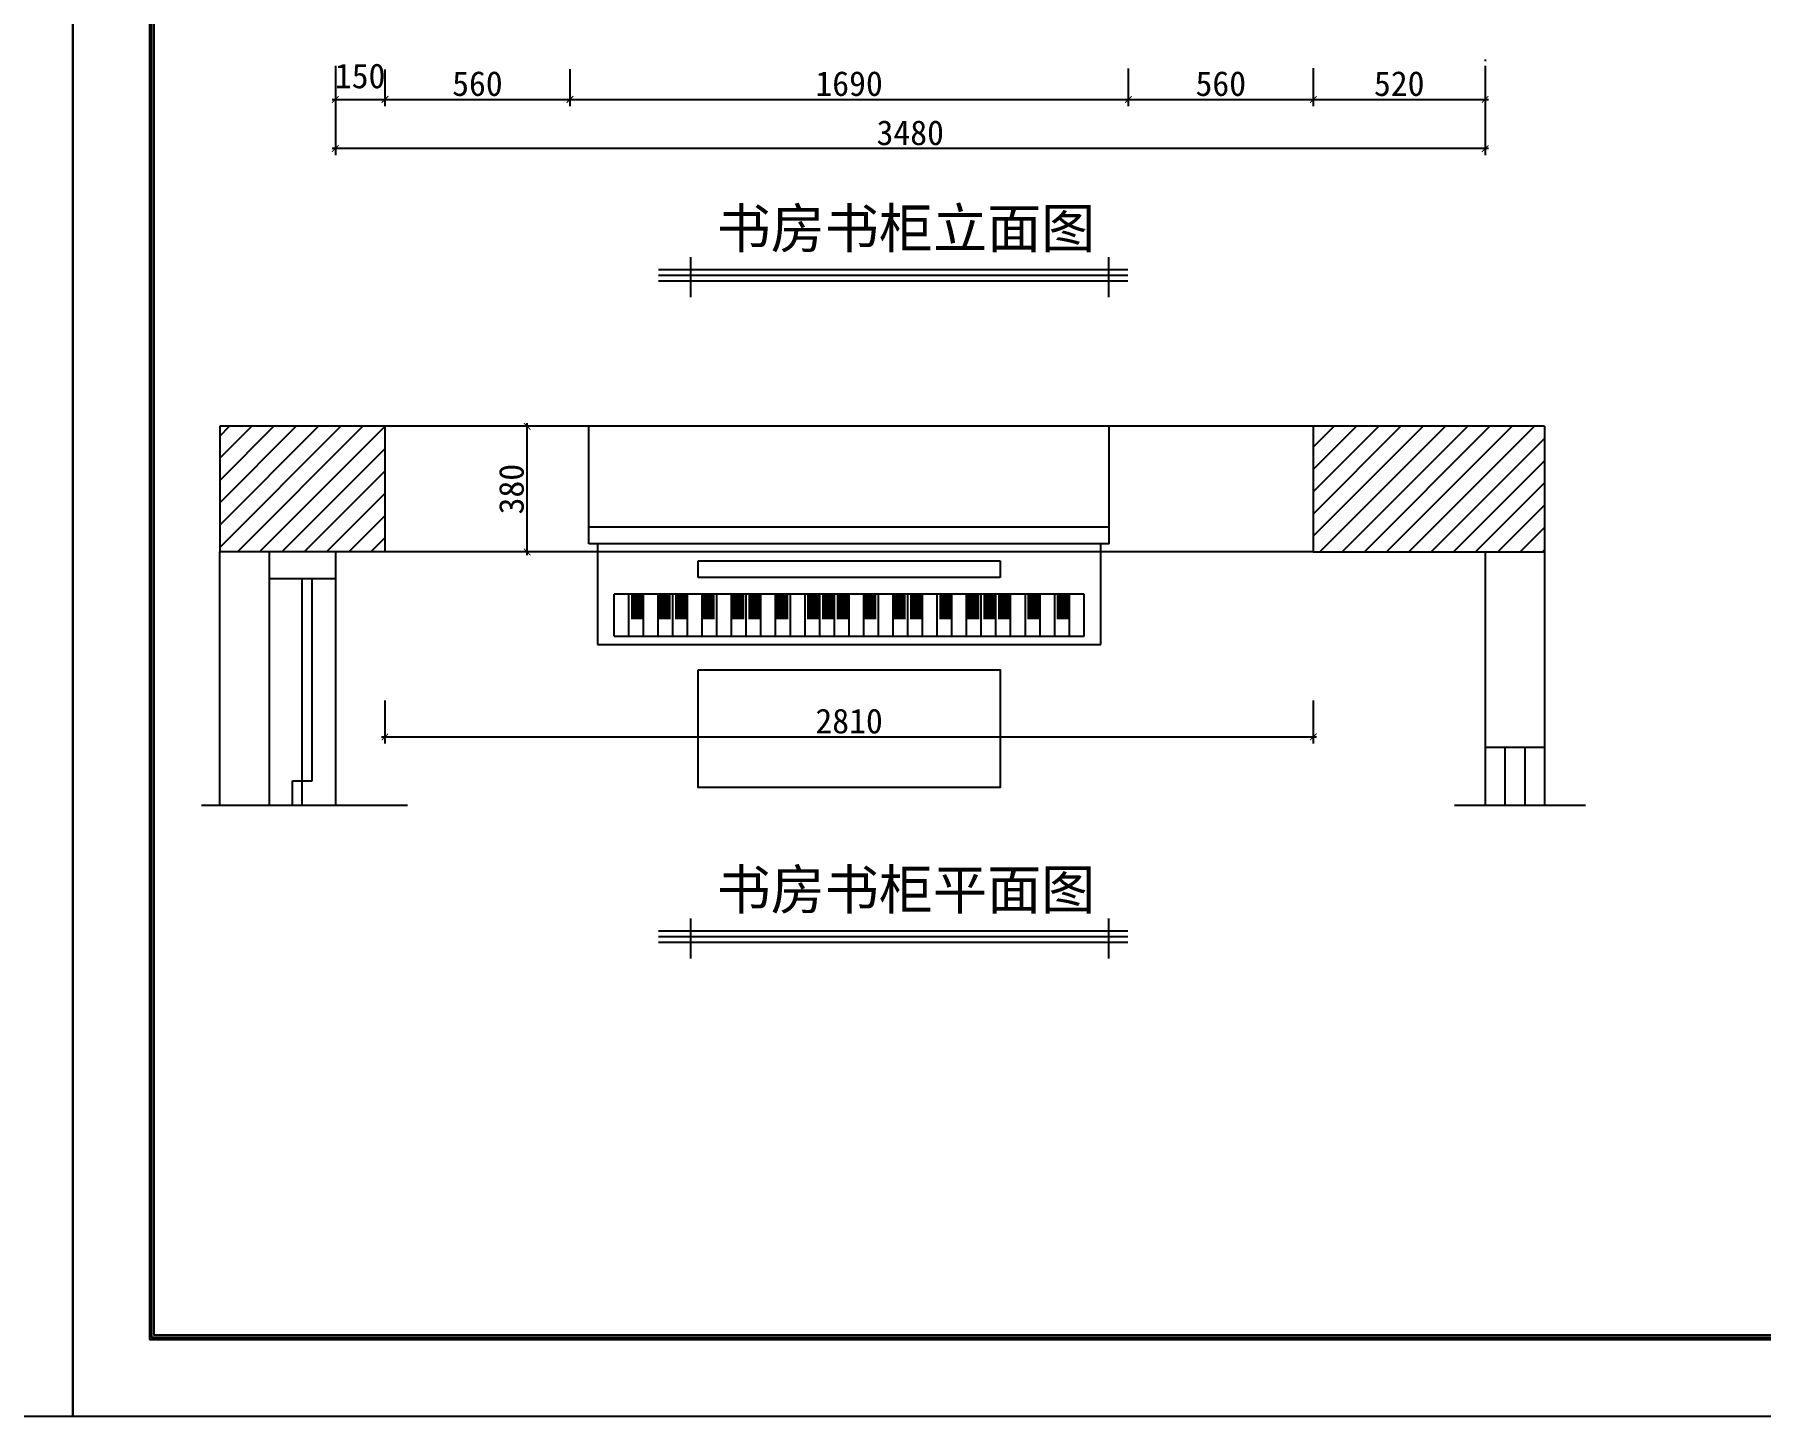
# Model space of a CAD drawing. Header units: millimetres. Extents: x 71641 to 191108, y -23091 to 29972.
# Drawn here: x 155151 to 160375, y -9624 to -5443 of the extents above; entities that cross this region are included whole.
import ezdxf

# ---------------------------------------------------------------- set-up
doc = ezdxf.new("R2010")
doc.units = ezdxf.units.MM
doc.layers.add('00', color=1, linetype='Continuous')
doc.layers.add('LAYER4', color=4, linetype='Continuous')
doc.styles.add('30', font='SimSun.ttf', dxfattribs={"height": 75})
doc.styles.get("Standard").update_dxf_attribs({"font": 'SimSun.ttf', "height": 150})
doc.dimstyles.new('30', dxfattribs={"dimscale": 0, "dimtxt": 90, "dimasz": 20, "dimexe": 20, "dimexo": 20, "dimgap": 10, "dimtad": 1, "dimdec": 0, "dimzin": 0, "dimdsep": 46, "dimtxsty": '30', "dimblk": 'ARCHTICK', "dimcen": 20, "dimdle": 10, "dimclrd": 8, "dimclre": 8, "dimclrt": 2, "dimadec": 0, "dimazin": 0, "dimtfac": 1, "dimtdec": 0, "dimtmove": 2, "dimatfit": 3, "dimldrblk": 'DOT', "dimfxl": 0, "dimtolj": 2, "dimtzin": 0, "dimlwd": -1, "dimarcsym": 0})

# ---------------------------------------------------------------- blocks, each defined once
blk = doc.blocks.new('117')
at = {"color": 191, "linetype": 'ByBlock'}
for p, q in [((-36007.8, 53407.4), (-37582.6, 53407.4)), ((-37582.6, 53051.8), (-37582.6, 53407.4)), ((-36007.8, 53051.8), (-36007.8, 53407.4)), ((-37557.2, 53051.8), (-37557.2, 52747)), ((-36033.2, 52747), (-36033.2, 53051.8)), ((-37557.2, 52747), (-36033.2, 52747))]:
    blk.add_line(p, q, dxfattribs=at)
at = {"color": 8, "linetype": 'ByBlock'}
for p, q in [((-36007.8, 53102.6), (-37582.6, 53102.6)), ((-36007.8, 53051.8), (-37582.6, 53051.8)), ((-37252.4, 53001), (-36338, 53001)), ((-37252.4, 52950.2), (-37252.4, 53001)), ((-36338, 53001), (-36338, 52950.2)), ((-36338, 52950.2), (-37252.4, 52950.2)), ((-36084, 52899.4), (-37506.4, 52899.4)), ((-37506.4, 52772.4), (-37506.4, 52899.4)), ((-37462, 52772.4), (-37462, 52899.4)), ((-37417.5, 52772.4), (-37417.5, 52899.4)), ((-37373.1, 52772.4), (-37373.1, 52899.4)), ((-37328.6, 52772.4), (-37328.6, 52899.4)), ((-37284.2, 52772.4), (-37284.2, 52899.4)), ((-37239.7, 52772.4), (-37239.7, 52899.4)), ((-37195.3, 52772.4), (-37195.3, 52899.4)), ((-37150.8, 52772.4), (-37150.8, 52899.4)), ((-37106.4, 52772.4), (-37106.4, 52899.4)), ((-37061.9, 52772.4), (-37061.9, 52899.4)), ((-37017.5, 52772.4), (-37017.5, 52899.4)), ((-36973, 52772.4), (-36973, 52899.4)), ((-36928.6, 52772.4), (-36928.6, 52899.4)), ((-36884.1, 52772.4), (-36884.1, 52899.4)), ((-36839.7, 52772.4), (-36839.7, 52899.4)), ((-36795.2, 52772.4), (-36795.2, 52899.4)), ((-36750.8, 52772.4), (-36750.8, 52899.4)), ((-36706.3, 52772.4), (-36706.3, 52899.4)), ((-36661.9, 52772.4), (-36661.9, 52899.4)), ((-36617.4, 52772.4), (-36617.4, 52899.4)), ((-36573, 52772.4), (-36573, 52899.4)), ((-36528.5, 52772.4), (-36528.5, 52899.4)), ((-36484.1, 52772.4), (-36484.1, 52899.4)), ((-36439.6, 52772.4), (-36439.6, 52899.4)), ((-36395.2, 52772.4), (-36395.2, 52899.4)), ((-36350.7, 52772.4), (-36350.7, 52899.4)), ((-36306.3, 52772.4), (-36306.3, 52899.4)), ((-36261.8, 52772.4), (-36261.8, 52899.4)), ((-36217.4, 52772.4), (-36217.4, 52899.4)), ((-36172.9, 52772.4), (-36172.9, 52899.4)), ((-36128.5, 52772.4), (-36128.5, 52899.4)), ((-36084, 52772.4), (-36084, 52899.4)), ((-37506.4, 52772.4), (-36084, 52772.4))]:
    blk.add_line(p, q, dxfattribs=at)
at = {"color": 191, "linetype": 'ByBlock', "const_width": 38.1}
for points in [[(-37436.6, 52899.4), (-37436.6, 52823.2)], [(-37354, 52899.4), (-37354, 52823.2)], [(-37303.2, 52899.4), (-37303.2, 52823.2)], [(-37220.7, 52899.4), (-37220.7, 52823.2)], [(-37131.8, 52899.4), (-37131.8, 52823.2)], [(-37081, 52899.4), (-37081, 52823.2)], [(-36998.4, 52899.4), (-36998.4, 52823.2)], [(-36903.2, 52899.4), (-36903.2, 52823.2)], [(-36858.7, 52899.4), (-36858.7, 52823.2)], [(-36814.3, 52899.4), (-36814.3, 52823.2)], [(-36731.7, 52899.4), (-36731.7, 52823.2)], [(-36642.8, 52899.4), (-36642.8, 52823.2)], [(-36592, 52899.4), (-36592, 52823.2)], [(-36503.1, 52899.4), (-36503.1, 52823.2)], [(-36420.6, 52899.4), (-36420.6, 52823.2)], [(-36369.8, 52899.4), (-36369.8, 52823.2)], [(-36325.3, 52899.4), (-36325.3, 52823.2)], [(-36236.4, 52899.4), (-36236.4, 52823.2)], [(-36147.5, 52899.4), (-36147.5, 52823.2)]]:
    blk.add_lwpolyline(points, dxfattribs=at)
at = {"color": 191, "linetype": 'ByBlock'}
blk.add_lwpolyline([(-37252.4, 52670.8), (-36338, 52670.8), (-36338, 52315.2), (-37252.4, 52315.2)], close=True, dxfattribs=at)
blk = doc.blocks.new('_ARCHTICK')
at = {"color": 0, "linetype": 'ByBlock', "const_width": 0.15}
blk.add_lwpolyline([(-0.5, -0.5), (0.5, 0.5)], dxfattribs=at)
blk = doc.blocks.new('*D282')
at = {"color": 8, "lineweight": -2}
for p, q in [((156062, -5549.2), (156062, -5659.7)), ((156212, -5549), (156212, -5659.7))]:
    blk.add_line(p, q, dxfattribs=at)
at = {"color": 8}
blk.add_line((156052, -5639.7), (156222, -5639.7), dxfattribs=at)
at = {"layer": 'Defpoints', "color": 0}
for p in [(156062, -5529.2), (156212, -5529), (156212, -5639.7)]:
    blk.add_point(p, dxfattribs=at)
at = {"color": 8, "xscale": 20, "yscale": 20, "zscale": 20, "rotation": 180}
blk.add_blockref('_ARCHTICK', (156062, -5639.7), dxfattribs=at)
at = {"color": 8, "xscale": 20, "yscale": 20, "zscale": 20}
blk.add_blockref('_ARCHTICK', (156212, -5639.7), dxfattribs=at)
at = {"color": 2, "insert": (156137, -5569), "char_height": 75, "attachment_point": 5, "style": '30'}
blk.add_mtext('\\A2;150', dxfattribs=at)
blk = doc.blocks.new('_Dot')
at = {"color": 0, "linetype": 'ByBlock', "lineweight": -2}
blk.add_line((-0.5, 0), (-1, 0), dxfattribs=at)
at = {"color": 0, "linetype": 'ByBlock', "const_width": 0.5}
blk.add_lwpolyline([(-0.25, 0, 1), (0.25, 0, 1)], format="xyb", close=True, dxfattribs=at)
blk = doc.blocks.new('DOT')
at = {"color": 0, "linetype": 'ByBlock'}
blk.add_line((-0.5, 0), (-1, 0), dxfattribs=at)
at = {"color": 0, "linetype": 'ByBlock', "const_width": 0.5}
blk.add_lwpolyline([(-0.25, 0, 1), (0.25, 0, 1)], format="xyb", close=True, dxfattribs=at)
blk = doc.blocks.new('*D283')
at = {"color": 8, "lineweight": -2}
for p, q in [((156212, -5549), (156212, -5659.7)), ((156772, -5547.9), (156772, -5659.7))]:
    blk.add_line(p, q, dxfattribs=at)
at = {"color": 8}
blk.add_line((156202, -5639.7), (156782, -5639.7), dxfattribs=at)
at = {"layer": 'Defpoints', "color": 0}
for p in [(156212, -5529), (156772, -5527.9), (156772, -5639.7)]:
    blk.add_point(p, dxfattribs=at)
at = {"color": 8, "xscale": 20, "yscale": 20, "zscale": 20, "rotation": 180}
blk.add_blockref('_ARCHTICK', (156212, -5639.7), dxfattribs=at)
at = {"color": 8, "xscale": 20, "yscale": 20, "zscale": 20}
blk.add_blockref('_ARCHTICK', (156772, -5639.7), dxfattribs=at)
at = {"color": 2, "insert": (156492, -5592.2), "char_height": 75, "attachment_point": 5, "style": '30'}
blk.add_mtext('\\A2;560', dxfattribs=at)
blk = doc.blocks.new('*D284')
at = {"color": 8, "lineweight": -2}
for p, q in [((156772, -5547.9), (156772, -5659.7)), ((158462, -5546.1), (158462, -5659.7))]:
    blk.add_line(p, q, dxfattribs=at)
at = {"color": 8}
blk.add_line((156762, -5639.7), (158472, -5639.7), dxfattribs=at)
at = {"layer": 'Defpoints', "color": 0}
for p in [(156772, -5527.9), (158462, -5526.1), (158462, -5639.7)]:
    blk.add_point(p, dxfattribs=at)
at = {"color": 8, "xscale": 20, "yscale": 20, "zscale": 20, "rotation": 180}
blk.add_blockref('_ARCHTICK', (156772, -5639.7), dxfattribs=at)
at = {"color": 8, "xscale": 20, "yscale": 20, "zscale": 20}
blk.add_blockref('_ARCHTICK', (158462, -5639.7), dxfattribs=at)
at = {"color": 2, "insert": (157617, -5592.2), "char_height": 75, "attachment_point": 5, "style": '30'}
blk.add_mtext('\\A2;1690', dxfattribs=at)
blk = doc.blocks.new('*D285')
at = {"color": 8, "lineweight": -2}
for p, q in [((158462, -5546.1), (158462, -5659.7)), ((159022, -5545), (159022, -5659.7))]:
    blk.add_line(p, q, dxfattribs=at)
at = {"color": 8}
blk.add_line((158452, -5639.7), (159032, -5639.7), dxfattribs=at)
at = {"layer": 'Defpoints', "color": 0}
for p in [(158462, -5526.1), (159022, -5525), (159022, -5639.7)]:
    blk.add_point(p, dxfattribs=at)
at = {"color": 8, "xscale": 20, "yscale": 20, "zscale": 20, "rotation": 180}
blk.add_blockref('_ARCHTICK', (158462, -5639.7), dxfattribs=at)
at = {"color": 8, "xscale": 20, "yscale": 20, "zscale": 20}
blk.add_blockref('_ARCHTICK', (159022, -5639.7), dxfattribs=at)
at = {"color": 2, "insert": (158742, -5592.2), "char_height": 75, "attachment_point": 5, "style": '30'}
blk.add_mtext('\\A2;560', dxfattribs=at)
blk = doc.blocks.new('*D286')
at = {"color": 8, "lineweight": -2}
for p, q in [((159022, -5545), (159022, -5659.7)), ((159542, -5544.3), (159542, -5659.7))]:
    blk.add_line(p, q, dxfattribs=at)
at = {"color": 8}
blk.add_line((159012, -5639.7), (159552, -5639.7), dxfattribs=at)
at = {"layer": 'Defpoints', "color": 0}
for p in [(159022, -5525), (159542, -5524.3), (159542, -5639.7)]:
    blk.add_point(p, dxfattribs=at)
at = {"color": 8, "xscale": 20, "yscale": 20, "zscale": 20, "rotation": 180}
blk.add_blockref('_ARCHTICK', (159022, -5639.7), dxfattribs=at)
at = {"color": 8, "xscale": 20, "yscale": 20, "zscale": 20}
blk.add_blockref('_ARCHTICK', (159542, -5639.7), dxfattribs=at)
at = {"color": 2, "insert": (159282, -5592.2), "char_height": 75, "attachment_point": 5, "style": '30'}
blk.add_mtext('\\A2;520', dxfattribs=at)
blk = doc.blocks.new('*D287')
at = {"color": 8, "lineweight": -2}
for p, q in [((156643.7, -6628.5), (156622.8, -6628.5)), ((156643.7, -7008.5), (156622.8, -7008.5))]:
    blk.add_line(p, q, dxfattribs=at)
at = {"color": 8}
blk.add_line((156642.8, -7018.5), (156642.8, -6618.5), dxfattribs=at)
at = {"layer": 'Defpoints', "color": 0}
for p in [(156642.8, -6628.5), (156663.7, -6628.5), (156663.7, -7008.5)]:
    blk.add_point(p, dxfattribs=at)
at = {"color": 8, "xscale": 20, "yscale": 20, "zscale": 20}
for p, rotation in [((156642.8, -6628.5), 90), ((156642.8, -7008.5), 270)]:
    blk.add_blockref('_ARCHTICK', p, dxfattribs=dict(at, rotation=rotation))
at = {"color": 2, "insert": (156595.3, -6818.5), "char_height": 75, "attachment_point": 5, "rotation": 90, "style": '30'}
blk.add_mtext('\\A2;380', dxfattribs=at)
blk = doc.blocks.new('*D288')
at = {"color": 8, "lineweight": -2}
for p, q in [((156212, -7457.4), (156212, -7587.9)), ((159022, -7457.4), (159022, -7587.9))]:
    blk.add_line(p, q, dxfattribs=at)
at = {"color": 8}
blk.add_line((156202, -7567.9), (159032, -7567.9), dxfattribs=at)
at = {"layer": 'Defpoints', "color": 0}
for p in [(156212, -7437.4), (159022, -7437.4), (159022, -7567.9)]:
    blk.add_point(p, dxfattribs=at)
at = {"color": 8, "xscale": 20, "yscale": 20, "zscale": 20, "rotation": 180}
blk.add_blockref('_ARCHTICK', (156212, -7567.9), dxfattribs=at)
at = {"color": 8, "xscale": 20, "yscale": 20, "zscale": 20}
blk.add_blockref('_ARCHTICK', (159022, -7567.9), dxfattribs=at)
at = {"color": 2, "insert": (157617, -7520.4), "char_height": 75, "attachment_point": 5, "style": '30'}
blk.add_mtext('\\A2;2810', dxfattribs=at)
blk = doc.blocks.new('*D389')
at = {"color": 8, "lineweight": -2}
for p, q in [((156062, -5538.5), (156062, -5808.4)), ((159542, -5538.5), (159542, -5808.4))]:
    blk.add_line(p, q, dxfattribs=at)
at = {"color": 8}
blk.add_line((159552, -5788.4), (156052, -5788.4), dxfattribs=at)
at = {"layer": 'Defpoints', "color": 0}
for p in [(156062, -5518.5), (159542, -5518.5), (156062, -5788.4)]:
    blk.add_point(p, dxfattribs=at)
at = {"color": 8, "xscale": 20, "yscale": 20, "zscale": 20, "rotation": 180}
blk.add_blockref('_ARCHTICK', (156062, -5788.4), dxfattribs=at)
at = {"color": 8, "xscale": 20, "yscale": 20, "zscale": 20}
blk.add_blockref('_ARCHTICK', (159542, -5788.4), dxfattribs=at)
at = {"color": 2, "insert": (157802, -5740.9), "char_height": 75, "attachment_point": 5, "style": '30'}
blk.add_mtext('\\A2;3480', dxfattribs=at)

msp = doc.modelspace()

# ---------------------------------------------------------------- hatches: boundary and pattern name
h = msp.add_hatch()
h.set_pattern_fill('ANSI31', color=8, scale=15, angle=180, style=0)
h.set_pattern_definition([(225, (237389.765, -10045.66), (33.67596, -33.67596), [])])
h.paths.add_polyline_path([(156212, -7008.5), (156212, -6628.5), (155712, -6628.5), (155712, -7008.5)])
h = msp.add_hatch()
h.set_pattern_fill('ANSI31', color=8, scale=15, angle=180, style=0)
h.set_pattern_definition([(225, (254788.815, -2052), (33.67596, -33.67596), [])])
h.paths.add_polyline_path([(159722, -7008.5), (159722, -6628.5), (159022, -6628.5), (159022, -7008.5)])

# ---------------------------------------------------------------- linework, layer by layer
at = {"color": 8}
for p, q in [((159542, -5518.5), (159542, -5524.3)), ((155862, -7088.5), (155862, -7774.5)), ((156062, -7088.5), (156062, -7774.5))]:
    msp.add_line(p, q, dxfattribs=at)
for p, q in [((156212, -6628.5), (155712, -6628.5)), ((156212, -6628.5), (155712, -6628.5)), ((155712, -6628.5), (155712, -7008.5)), ((156212, -6628.5), (156212, -7008.5)), ((159022, -6628.5), (159022, -7008.5)), ((159722, -6628.5), (159022, -6628.5)), ((159722, -6628.5), (159722, -7774.5)), ((159722, -6628.5), (159722, -7008.5)), ((156212, -7008.5), (155712, -7008.5)), ((156212, -7008.5), (155712, -7008.5)), ((159022, -7008.5), (159722, -7008.5)), ((159542, -7008.5), (159542, -7774.5)), ((159542, -7598.5), (159722, -7598.5))]:
    msp.add_line(p, q)
at = {"color": 3}
for p, q in [((159022, -6628.5), (156212, -6628.5)), ((159022, -7008.5), (156212, -7008.5)), ((159602, -7598.5), (159602, -7774.5)), ((159662, -7598.5), (159662, -7774.5))]:
    msp.add_line(p, q, dxfattribs=at)
at = {"color": 1}
for p, q in [((155712, -7774.5), (155712, -7008.5)), ((155657, -7774.5), (156279.9, -7774.5)), ((159449.3, -7774.5), (159846.3, -7774.5))]:
    msp.add_line(p, q, dxfattribs=at)
at = {"color": 0}
for p, q in [((155862, -7008.5), (155862, -7088.5)), ((156062, -7008.5), (156062, -7088.5)), ((155862, -7088.5), (156062, -7088.5))]:
    msp.add_line(p, q, dxfattribs=at)
at = {"color": 4}
for p, q in [((155962, -7701), (155962, -7088.5)), ((155992, -7701), (155992, -7088.5)), ((155932, -7774.5), (155932, -7701)), ((155932, -7701), (155992, -7701)), ((155962, -7774.5), (155962, -7701))]:
    msp.add_line(p, q, dxfattribs=at)
at = {"color": 3, "lineweight": -2}
msp.add_line((155500.3, -9390.9), (166981.9, -9390.9), dxfattribs=at)
for points in [[(155500.3, -1371.3), (166981.9, -1371.3), (166981.9, -9390.9), (155500.3, -9390.9)], [(155506.8, -1377.8), (166975.4, -1377.8), (166975.4, -9384.4), (155506.8, -9384.4)], [(155513.3, -1384.3), (166968.9, -1384.3), (166968.9, -9377.9), (155513.3, -9377.9)]]:
    msp.add_lwpolyline(points, close=True, dxfattribs=at)
at = {"layer": '00', "color": 8, "lineweight": -2}
for p, q in [((158461.1, -6155.5, -342.9), (157039.6, -6155.5, -342.9)), ((157136.6, -6117.2, -342.9), (157136.6, -6238.1, -342.9)), ((158402.3, -6117.2, -342.9), (158402.3, -6238.1, -342.9)), ((158461.1, -6189.7, -342.9), (157039.6, -6189.7, -342.9)), ((157136.6, -8117.4, -342.9), (157136.6, -8238.3, -342.9)), ((158402.3, -8117.4, -342.9), (158402.3, -8238.3, -342.9)), ((158461.1, -8155.7, -342.9), (157039.6, -8155.7, -342.9)), ((158461.1, -8189.8, -342.9), (157039.6, -8189.8, -342.9))]:
    msp.add_line(p, q, dxfattribs=at)
at = {"layer": '00', "color": 2, "lineweight": -2}
for p, q in [((158461.1, -6172.6, -342.9), (157039.6, -6172.6, -342.9)), ((158461.1, -8172.7, -342.9), (157039.6, -8172.7, -342.9))]:
    msp.add_line(p, q, dxfattribs=at)
at = {"layer": '00', "color": 8, "lineweight": -2}
for points in [[(143321.1, -1138.7), (155267.8, -1138.7), (155267.8, -9623.5), (143321.1, -9623.5)], [(155267.8, -1138.7), (167214.4, -1138.7), (167214.4, -9623.5), (155267.8, -9623.5)]]:
    msp.add_lwpolyline(points, close=True, dxfattribs=at)

# ---------------------------------------------------------------- block references
at = {"layer": 'LAYER4'}
msp.add_blockref('117', (194412.2, -60035.9), dxfattribs=at)

# ---------------------------------------------------------------- texts
at = {"color": 8, "char_height": 120, "width": 4366.126, "attachment_point": 3}
for s, insert in [('{\\C2;书房书柜立面图}', (158362, -5969.5, -342.9)), ('{\\C2;书房书柜平面图}', (158362, -7969.6, -342.9))]:
    msp.add_mtext(s, dxfattribs=dict(at, insert=insert))

# ---------------------------------------------------------------- dimensions: what is measured, and where the dimension line sits
dim = msp.add_aligned_dim(p1=(159542, -5518.5), p2=(156062, -5518.5), distance=269.9, dimstyle='30', override={"dimscale": 1, "dimtxt": 75, "dimldrblk": 'DOT'})
dim.commit()
dim.dimension.update_dxf_attribs({"geometry": '*D389', "text_midpoint": (157802, -5740.9)})
at = {"color": 3}
dim = msp.add_linear_dim(base=(156212, -5639.7), p1=(156062, -5529.2), p2=(156212, -5529), dimstyle='30', override={"dimscale": 1, "dimtxt": 75, "dimldrblk": 'DOT'}, dxfattribs=at)
dim.commit()
dim.dimension.update_dxf_attribs({"geometry": '*D282', "text_midpoint": (156137, -5569), "dimtype": 160})
for base, p1, p2, picture, middle in [((156772, -5639.7), (156212, -5529), (156772, -5527.9), '*D283', (156492, -5592.2)), ((158462, -5639.7), (156772, -5527.9), (158462, -5526.1), '*D284', (157617, -5592.2)), ((159022, -5639.7), (158462, -5526.1), (159022, -5525), '*D285', (158742, -5592.2)), ((159542, -5639.7), (159022, -5525), (159542, -5524.3), '*D286', (159282, -5592.2))]:
    dim = msp.add_linear_dim(base=base, p1=p1, p2=p2, dimstyle='30', override={"dimscale": 1, "dimtxt": 75, "dimldrblk": 'DOT'}, dxfattribs=at)
    dim.commit()
    dim.dimension.update_dxf_attribs({"geometry": picture, "text_midpoint": middle})
for p1, p2, distance, picture, middle in [((156663.7, -7008.5), (156663.7, -6628.5), 20.8, '*D287', (156595.3, -6818.5)), ((156212, -7437.4), (159022, -7437.4), -130.4, '*D288', (157617, -7520.4))]:
    dim = msp.add_aligned_dim(p1=p1, p2=p2, distance=distance, dimstyle='30', override={"dimscale": 1, "dimtxt": 75, "dimldrblk": 'DOT'}, dxfattribs=at)
    dim.commit()
    dim.dimension.update_dxf_attribs({"geometry": picture, "text_midpoint": middle})

doc.saveas('drawing.dxf')
